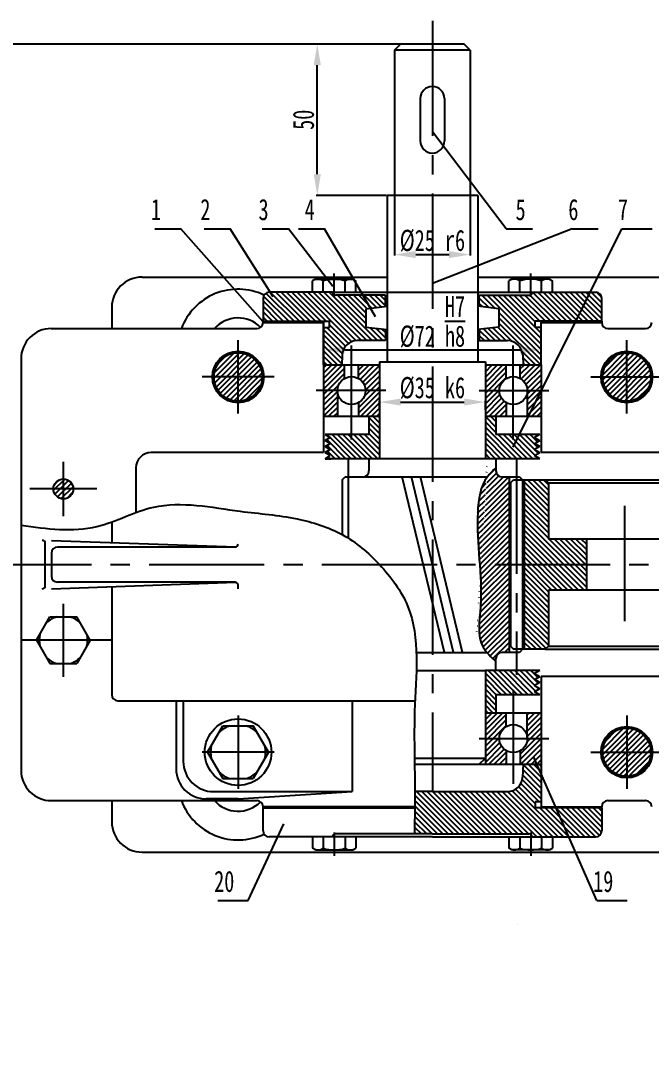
# Model space of a CAD drawing. Header units: millimetres. Extents: x -601 to 2123, y -864 to 718.
# Drawn here: x 137.6 to 241.9, y 86.8 to 257.6 of the extents above; entities that cross this region are included whole.
import ezdxf

# ---------------------------------------------------------------- set-up
doc = ezdxf.new("R2010")
doc.units = ezdxf.units.MM
doc.linetypes.add('CENTER2', pattern=[28.575000000000003, 19.05, -3.175, 3.175, -3.175])
for name, color, linetype in [('中心线', 10, 'CENTER2'), ('剖面层', 4, 'Continuous'), ('文字层', 7, 'Continuous'), ('标注层', 7, 'Continuous'), ('粗实线', 5, 'Continuous')]:
    doc.layers.add(name, color=color, linetype=linetype)
doc.styles.add('仿宋3.5', font='', dxfattribs={"width": 0.7, "height": 3.5})
doc.styles.get('仿宋3.5').set_extended_font_data('FangSong')
doc.dimstyles.new('Scale_1_1_φ$0', dxfattribs={"dimtxt": 3.5, "dimasz": 3.5, "dimexe": 0.18, "dimexo": 0.0625, "dimgap": 0.5, "dimtad": 1, "dimtoh": 1, "dimdec": 3, "dimdsep": 46, "dimtxsty": '仿宋3.5', "dimcen": 0.09, "dimadec": 0, "dimazin": 2, "dimtp": 0.08900000000000001, "dimtfac": 0.7, "dimtdec": 3, "dimtmove": 2, "dimatfit": 3, "dimfxl": 1, "dimarcsym": 0})
pattern_1 = [(135, (129.4366925328582, 1125.702376949086), (-0.4419417382415922, -0.4419417382415922), [])]
pattern_2 = [(45, (129.4366925328582, 1125.702376949086), (-0.4419417382415922, 0.4419417382415922), [])]

# ---------------------------------------------------------------- blocks, each defined once
blk = doc.blocks.new('*D16')
at = {"layer": 'Defpoints', "color": 0, "transparency": 16777216}
for p in [(114.6990543943252, 253.6904096301531), (200.4380624296392, 253.6904096301531), (130.2752382466425, 167.6904096301531)]:
    blk.add_point(p, dxfattribs=at)
at = {"layer": '标注层', "color": 0, "lineweight": -2, "transparency": 16777216}
for p, q in [((200.3755624296392, 253.6904096301531), (114.5190543943252, 253.6904096301531)), ((114.6990543943252, 171.1904096301531), (114.6990543943252, 250.1904096301531)), ((130.2127382466425, 167.6904096301531), (114.5190543943252, 167.6904096301531))]:
    blk.add_line(p, q, dxfattribs=at)
at = {"layer": '标注层', "color": 0, "transparency": 16777216}
for points in [[(114.1157210609919, 250.1904096301531), (115.2823877276586, 250.1904096301531), (114.6990543943252, 253.6904096301531)], [(114.1157210609919, 171.1904096301531), (115.2823877276586, 171.1904096301531), (114.6990543943252, 167.6904096301531)]]:
    blk.add_solid(points, dxfattribs=at)
at = {"layer": '标注层', "color": 0, "transparency": 16777216, "insert": (112.4290543943253, 210.690409630153), "char_height": 3.5, "attachment_point": 5, "rotation": 90, "style": '仿宋3.5'}
blk.add_mtext('172', dxfattribs=at)
blk = doc.blocks.new('*D17')
at = {"layer": 'Defpoints', "color": 0, "transparency": 16777216}
for p in [(114.6990543943257, 167.6904096301531), (130.2752382466425, 167.6904096301531), (265.4380624296392, 77.69040963015325)]:
    blk.add_point(p, dxfattribs=at)
at = {"layer": '标注层', "color": 0, "lineweight": -2, "transparency": 16777216}
for p, q in [((130.2127382466425, 167.6904096301531), (114.5190543943257, 167.6904096301531)), ((114.6990543943257, 81.19040963015324), (114.6990543943257, 164.1904096301531)), ((265.3755624296392, 77.69040963015325), (114.5190543943257, 77.69040963015324))]:
    blk.add_line(p, q, dxfattribs=at)
at = {"layer": '标注层', "color": 0, "transparency": 16777216}
for points in [[(114.1157210609923, 164.1904096301531), (115.282387727659, 164.1904096301531), (114.6990543943257, 167.6904096301531)], [(114.1157210609924, 81.19040963015324), (115.282387727659, 81.19040963015324), (114.6990543943257, 77.69040963015324)]]:
    blk.add_solid(points, dxfattribs=at)
at = {"layer": '标注层', "color": 0, "transparency": 16777216, "insert": (112.4290543943257, 122.6904096301531), "char_height": 3.5, "attachment_point": 5, "rotation": 90, "style": '仿宋3.5'}
blk.add_mtext('180', dxfattribs=at)
blk = doc.blocks.new('*D18')
at = {"layer": 'Defpoints', "color": 0, "transparency": 16777216}
for p in [(186.6567832511504, 253.6904096301531), (200.4380624296392, 253.6904096301531), (198.1880624296392, 228.6904096301533)]:
    blk.add_point(p, dxfattribs=at)
at = {"layer": '标注层', "color": 0, "lineweight": -2, "transparency": 16777216}
for p, q in [((200.3755624296392, 253.6904096301531), (186.4767832511504, 253.6904096301531)), ((186.6567832511504, 232.1904096301533), (186.6567832511504, 250.1904096301531)), ((198.1255624296392, 228.6904096301533), (186.4767832511504, 228.6904096301533))]:
    blk.add_line(p, q, dxfattribs=at)
at = {"layer": '标注层', "color": 0, "transparency": 16777216}
for points in [[(186.0734499178171, 250.1904096301531), (187.2401165844838, 250.1904096301531), (186.6567832511504, 253.6904096301531)], [(186.0734499178171, 232.1904096301533), (187.2401165844838, 232.1904096301533), (186.6567832511504, 228.6904096301533)]]:
    blk.add_solid(points, dxfattribs=at)
at = {"layer": '标注层', "color": 0, "transparency": 16777216, "insert": (184.3867832511505, 241.1904096301531), "char_height": 3.5, "attachment_point": 5, "rotation": 90, "style": '仿宋3.5'}
blk.add_mtext('50', dxfattribs=at)
blk = doc.blocks.new('*D21')
at = {"layer": 'Defpoints', "color": 0, "transparency": 16777216}
for p in [(199.4380624296391, 228.6904096301532), (211.9380624296391, 228.6904096301532), (211.9380624296391, 218.91383789666)]:
    blk.add_point(p, dxfattribs=at)
at = {"layer": '标注层', "color": 0, "lineweight": -2, "transparency": 16777216}
for p, q in [((199.4380624296391, 228.6279096301532), (199.4380624296391, 218.73383789666)), ((211.9380624296391, 228.6279096301532), (211.9380624296391, 218.73383789666)), ((202.9380624296391, 218.91383789666), (208.4380624296391, 218.91383789666))]:
    blk.add_line(p, q, dxfattribs=at)
at = {"layer": '标注层', "color": 0, "transparency": 16777216}
for points in [[(202.9380624296391, 219.4971712299933), (202.9380624296391, 218.3305045633266), (199.4380624296391, 218.91383789666)], [(208.4380624296391, 219.4971712299933), (208.4380624296391, 218.3305045633266), (211.9380624296391, 218.91383789666)]]:
    blk.add_solid(points, dxfattribs=at)
at = {"layer": '标注层', "color": 0, "transparency": 16777216, "insert": (205.6880624296391, 221.18383789666), "char_height": 3.5, "attachment_point": 5, "style": '仿宋3.5'}
blk.add_mtext('%%c25{}{\\C140; r6}', dxfattribs=at)
blk = doc.blocks.new('*D22')
at = {"layer": 'Defpoints', "color": 0, "transparency": 16777216}
for p in [(187.6880624296391, 202.6666914236557), (223.6880624296391, 203.1666914236557), (223.6880624296391, 202.6666914236557)]:
    blk.add_point(p, dxfattribs=at)
at = {"layer": '标注层', "color": 0, "lineweight": -2, "transparency": 16777216}
for p, q in [((187.6880624296391, 202.7291914236557), (187.6880624296391, 203.3466914236557)), ((223.6880624296391, 202.7291914236557), (223.6880624296391, 203.3466914236557)), ((191.1880624296391, 203.1666914236557), (220.1880624296391, 203.1666914236557))]:
    blk.add_line(p, q, dxfattribs=at)
at = {"layer": '标注层', "color": 0, "transparency": 16777216}
for points in [[(191.1880624296391, 203.7500247569891), (191.1880624296391, 202.5833580903224), (187.6880624296391, 203.1666914236557)], [(220.1880624296391, 203.7500247569891), (220.1880624296391, 202.5833580903224), (223.6880624296391, 203.1666914236557)]]:
    blk.add_solid(points, dxfattribs=at)
at = {"layer": '标注层', "color": 0, "transparency": 16777216, "insert": (205.6880624296391, 207.8100247569891), "char_height": 3.5, "attachment_point": 5, "style": '仿宋3.5'}
blk.add_mtext('%%c72{}{\\C140; \\SH7/h8;}', dxfattribs=at)
blk = doc.blocks.new('*D23')
at = {"layer": 'Defpoints', "color": 0, "transparency": 16777216}
for p in [(196.9380624296391, 193.1904096301532), (214.4380624296391, 194.5426662747733), (214.4380624296391, 193.1904096301532)]:
    blk.add_point(p, dxfattribs=at)
at = {"layer": '标注层', "color": 0, "lineweight": -2, "transparency": 16777216}
for p, q in [((196.9380624296391, 193.2529096301532), (196.9380624296391, 194.7226662747733)), ((214.4380624296391, 193.2529096301532), (214.4380624296391, 194.7226662747733)), ((200.4380624296391, 194.5426662747733), (210.9380624296391, 194.5426662747733))]:
    blk.add_line(p, q, dxfattribs=at)
at = {"layer": '标注层', "color": 0, "transparency": 16777216}
for points in [[(200.4380624296391, 195.1259996081066), (200.4380624296391, 193.95933294144), (196.9380624296391, 194.5426662747733)], [(210.9380624296391, 195.1259996081066), (210.9380624296391, 193.95933294144), (214.4380624296391, 194.5426662747733)]]:
    blk.add_solid(points, dxfattribs=at)
at = {"layer": '标注层', "color": 0, "transparency": 16777216, "insert": (205.6880624296391, 196.8526662747733), "char_height": 3.5, "attachment_point": 5, "style": '仿宋3.5'}
blk.add_mtext('%%c35{}{\\C140; k6}', dxfattribs=at)

msp = doc.modelspace()

# ---------------------------------------------------------------- hatches: boundary and pattern name
at = {"layer": '剖面层'}
h = msp.add_hatch(dxfattribs=at)
h.set_pattern_fill('ANSI31', color=256, scale=5, angle=90)
h.set_pattern_definition(pattern_1)
h.paths.add_polyline_path([(228.6880624296391, 212.6904096301532), (222.1880624296391, 212.6904096301532, -0.4142135623730951), (221.6880624296391, 212.1904096301532), (213.4380624296391, 212.1904096301532), (213.4380624296391, 210.3394594530876), (216.6880624296391, 209.9404096301532), (216.6880624296391, 206.9404096301532), (213.4380624296393, 206.5413598072189), (213.4380624296393, 204.6904096301532), (218.1099393810689, 204.6904096301532, -0.3996556435778324), (220.6068202283204, 202.3152536713749), (220.6880624296391, 200.6904096301532), (223.6880624296391, 200.6904096301532), (223.6880624296391, 206.8904096301533), (222.6880624296391, 206.8904096301533), (222.6880624296391, 207.8904096301533), (228.6880624296391, 207.8904096301533)])
h.paths.add_polyline_path([(233.6880624296391, 211.6904096301532, 0.4142135623730951), (232.6880624296391, 212.6904096301532), (228.6880624296391, 212.6904096301532), (228.6880624296391, 207.8904096301533), (230.9380624296391, 207.8904096301533), (233.6880624296391, 207.8904096301533)])
h.paths.add_polyline_path([(194.6880624296391, 209.9404096301532), (197.9380624296391, 210.3394594530876), (197.9380624296391, 212.1904096301532), (189.6880624296391, 212.1904096301532, -0.414213562373096), (189.1880624296391, 212.6904096301532), (182.6880624296391, 212.6904096301532), (182.6880624296391, 207.8904096301533), (188.6880624296391, 207.8904096301533), (188.6880624296391, 206.8904096301533), (187.6880624296391, 206.8904096301533), (187.6880624296391, 200.6904096301532), (190.6880624296391, 200.6904096301532), (190.7693046309578, 202.3152536713751, -0.3996556435778316), (193.2661854782093, 204.6904096301532), (197.9380624296389, 204.6904096301532), (197.9380624296389, 206.5413598072189), (194.6880624296391, 206.9404096301532)])
h.paths.add_polyline_path([(182.6880624296391, 212.6904096301532), (178.6880624296391, 212.6904096301532, 0.4142135623730951), (177.6880624296391, 211.6904096301532), (177.6880624296391, 207.8904096301533), (180.4380624296391, 207.8904096301533), (182.6880624296391, 207.8904096301533)])
h = msp.add_hatch(dxfattribs=at)
h.set_pattern_fill('ANSI31', color=256, scale=5)
h.set_pattern_definition([(45, (335.8024766518797, 1125.702376949086), (-0.4419417382415922, 0.4419417382415922), [])])
h.paths.add_polyline_path([(173.5630624296391, 202.690409630153, 0.4142135623730951), (169.5630624296391, 198.690409630153), (173.5630624296391, 198.690409630153)])
h.paths.add_polyline_path([(173.5630624296391, 202.690409630153), (173.5630624296391, 198.690409630153), (177.5630624296391, 198.690409630153, 0.4142135623730951)])
h.paths.add_polyline_path([(177.5630624296391, 198.690409630153), (173.5630624296391, 198.690409630153), (173.5630624296391, 194.690409630153, 0.4142135623730951)])
h.paths.add_polyline_path([(173.5630624296391, 198.690409630153), (169.5630624296391, 198.690409630153, 0.4142135623730951), (173.5630624296391, 194.690409630153)])
h.paths.add_polyline_path([(237.8130624296391, 202.6904096301532, 0.4142135623731117), (233.8130624296391, 198.690409630153), (237.8130624296391, 198.690409630153)])
h.paths.add_polyline_path([(237.8130624296391, 202.6904096301532), (237.8130624296391, 198.690409630153), (241.8130624296391, 198.690409630153, 0.4142135623731117)])
h.paths.add_polyline_path([(241.8130624296391, 198.690409630153), (237.8130624296391, 198.690409630153), (237.8130624296391, 194.6904096301532, 0.4142135623730784)])
h.paths.add_polyline_path([(237.8130624296391, 198.690409630153), (233.8130624296391, 198.690409630153, 0.4142135623730784), (237.8130624296391, 194.6904096301532)])
h.paths.add_polyline_path([(308.5630624296389, 202.6904096301532, 0.414213562373079), (304.5630624296391, 198.6904096301532), (308.563062429639, 198.6904096301535)])
h.paths.add_polyline_path([(308.5630624296389, 202.6904096301532), (308.563062429639, 198.6904096301532), (312.5630624296391, 198.6904096301535, 0.4142135623731026)])
h.paths.add_polyline_path([(312.5630624296391, 198.6904096301535), (308.563062429639, 198.6904096301532), (308.5630624296391, 194.6904096301532, 0.4142135623731054)])
h.paths.add_polyline_path([(308.563062429639, 198.6904096301535), (304.5630624296391, 198.6904096301532, 0.4142135623730929), (308.5630624296391, 194.6904096301532)])
h.paths.add_polyline_path([(308.5630624296393, 140.6904096301532, 0.4142135623730769), (304.5630624296391, 136.6904096301537), (308.5630624296393, 136.6904096301539)])
h.paths.add_polyline_path([(308.5630624296393, 140.6904096301532), (308.5630624296393, 136.6904096301539), (312.5630624296391, 136.6904096301539, 0.4142135623730377)])
h.paths.add_polyline_path([(312.5630624296391, 136.6904096301539), (308.5630624296393, 136.6904096301539), (308.5630624296393, 132.6904096301532, 0.4142135623731201)])
h.paths.add_polyline_path([(308.5630624296393, 136.6904096301539), (304.5630624296391, 136.6904096301537, 0.414213562373145), (308.5630624296393, 132.6904096301532)])
h.paths.add_polyline_path([(237.8130624296391, 140.6904096301532), (237.8130624296391, 136.6904096301535), (241.8130624296391, 136.6904096301535, 0.4142135623730784)])
h.paths.add_polyline_path([(237.8130624296391, 140.6904096301532, 0.4142135623730784), (233.8130624296391, 136.6904096301535), (237.8130624296391, 136.6904096301535)])
h.paths.add_polyline_path([(237.8130624296391, 136.6904096301535), (233.8130624296391, 136.6904096301535, 0.4142135623731117), (237.8130624296391, 132.6904096301532)])
h.paths.add_polyline_path([(241.8130624296391, 136.6904096301535), (237.8130624296391, 136.6904096301535), (237.8130624296391, 132.6904096301532, 0.4142135623731117)])
h = msp.add_hatch(dxfattribs=at)
h.set_pattern_fill('ANSI31', color=256, scale=5)
h.set_pattern_definition(pattern_2)
h.paths.add_polyline_path([(196.9380624296391, 200.6904096301532), (193.4774653399265, 200.6904096301532), (193.4774653399265, 198.4383641122461, -0.2668573830482483), (194.6255624296391, 196.4404096301532), (196.9380624296391, 196.4404096301532)])
h.paths.add_polyline_path([(196.9380624296391, 196.4404096301532), (194.6255624296391, 196.4404096301532, -0.2668573830482483), (193.4774653399265, 194.4424551480604), (193.4774653399265, 192.1904096301532), (196.9380624296391, 192.1904096301532)])
h.paths.add_polyline_path([(190.0005624296391, 196.4404096301532), (187.6880624296391, 196.4404096301532), (187.6880624296391, 192.1904096301532), (190.0005624296391, 192.1904096301532)])
h.paths.add_polyline_path([(191.1568124296391, 198.4430933764047), (191.1568124296391, 200.6904096301532), (187.6880624296391, 200.6904096301532), (187.6880624296391, 196.4404096301532), (190.0005624296391, 196.4404096301532, -0.2679491924311208)])
h.paths.add_polyline_path([(217.8986595193517, 200.6904096301532), (214.4380624296391, 200.6904096301532), (214.4380624296391, 196.4404096301532), (216.7505624296391, 196.4404096301532, -0.2668573830482483), (217.8986595193517, 198.4383641122461)])
h.paths.add_polyline_path([(223.6880624296391, 200.6904096301532), (220.2193124296391, 200.6904096301532), (220.2193124296391, 198.4430933764047, -0.2679491924311208), (221.3755624296391, 196.4404096301532), (223.6880624296391, 196.4404096301532)])
h.paths.add_polyline_path([(223.6880624296391, 196.4404096301532), (221.3755624296391, 196.4404096301532), (221.3755624296391, 192.1904096301532), (223.6880624296391, 192.1904096301532)])
h.paths.add_polyline_path([(217.8986595193517, 194.4424551480604, -0.2668573830482464), (216.7505624296391, 196.4404096301532), (214.4380624296391, 196.4404096301532), (214.4380624296391, 192.1904096301532), (217.8986595193517, 192.1904096301532)])
h = msp.add_hatch(dxfattribs=at)
h.set_pattern_fill('ANSI31', color=256, scale=5, angle=90)
h.set_pattern_definition(pattern_1)
h.paths.add_polyline_path([(223.4380624296391, 186.1904096301532), (222.5720370258543, 186.6904096301528), (223.4380624296386, 187.1904096301532), (222.5720370258543, 187.6904096301537), (223.4380624296391, 188.1904096301532), (222.5720370258546, 188.6904096301532), (223.4380624296391, 189.1904096301532), (216.1880624296391, 189.1904096301532), (216.1880624296391, 192.1904096301532), (214.4380624296391, 192.1904096301532), (214.4380624296391, 185.1904096301532), (223.4380624296391, 185.1904096301532), (222.5720370258546, 185.6904096301532)])
h.paths.add_polyline_path([(196.9380624296391, 192.1904096301532), (195.1880624296391, 192.1904096301532), (195.1880624296391, 189.1904096301532), (187.9380624296391, 189.1904096301532), (188.8040878334236, 188.6904096301532), (187.9380624296391, 188.1904096301532), (188.8040878334239, 187.6904096301537), (187.9380624296396, 187.1904096301532), (188.8040878334239, 186.6904096301528), (187.9380624296391, 186.1904096301532), (188.8040878334236, 185.6904096301532), (187.9380624296391, 185.1904096301532), (196.9380624296391, 185.1904096301532)])
h = msp.add_hatch(dxfattribs=at)
h.set_pattern_fill('ANSI31', color=256, scale=5)
h.set_pattern_definition(pattern_2)
edge = h.paths.add_edge_path()
edge.add_line((218.3498124296391, 182.1904096301532), (217.1880624296392, 182.1904096301532))
edge.add_arc((217.1880624296391, 183.1904096301532), 1, 180, 270, ccw=False)
edge.add_line((216.1880624296391, 183.1904096301532), (216.1880624296391, 183.6904096301532))
edge.add_spline(control_points=[(216.1880624296391, 183.6904096301532), (215.6836581614607, 183.2122308667051), (215.1792538932823, 182.734052103257), (214.7757753853298, 182.1904096301532)], knot_values=[0, 0, 0, 0, 4.120463418366456, 4.120463418366456, 4.120463418366456, 4.120463418366456], degree=3, periodic=0)
edge.add_spline(control_points=[(214.7757753853296, 182.190409630153), (213.588752378123, 180.5910279764842), (212.4677458434553, 172.8456949728984), (214.4650898147345, 164.1611214240788), (212.9752328037002, 155.5060887086113), (214.4479383591895, 153.4624012158299), (214.6763436412878, 153.1904096301535)], knot_values=[4.120463418366437, 4.120463418367109, 4.120463418367109, 4.120463418367109, 16.24275687775018, 47.46852893032376, 60.8919792739131, 63.04547159645701, 63.04547159645701, 63.04547159645701, 63.04547159645701], degree=3, periodic=0)
edge.add_spline(control_points=[(214.6763436412878, 153.1904096301535), (215.118326194025, 152.6640840817422), (215.6531943118321, 152.1772468559477), (216.1880624296391, 151.6904096301532)], knot_values=[63.04547159645701, 63.04547159645701, 63.04547159645701, 63.04547159645701, 67.21265208052579, 67.21265208052579, 67.21265208052579, 67.21265208052579], degree=3, periodic=0)
edge.add_line((216.1880624296391, 151.6904096301532), (216.1880624296391, 152.1904096301532))
edge.add_arc((217.1880624296391, 152.1904096301532), 1, 90, 180, ccw=False)
edge.add_line((217.1880624296391, 153.1904096301532), (218.3498124296391, 153.1904096301532))
edge.add_line((218.3498124296391, 153.1904096301532), (218.3498124296391, 182.1904096301532))
h = msp.add_hatch(dxfattribs=at)
h.set_pattern_fill('ANSI31', color=256, scale=5)
h.set_pattern_definition([(45, (153.2164766518799, 1167.702369582523), (-0.4419417382415922, 0.4419417382415922), [])])
h.paths.add_polyline_path([(146.3300624296176, 180.1904022635897), (144.6880624296393, 180.1904022635897), (144.6880624296393, 178.5484022636113, 0.4142135623730951)])
h.paths.add_polyline_path([(144.6880624296393, 181.8324022635682), (144.6880624296393, 180.1904022635897), (146.3300624296176, 180.1904022635897, 0.4142135623730951)])
h.paths.add_polyline_path([(144.6880624296393, 181.8324022635682, 0.4142135623730951), (143.046062429661, 180.1904022635897), (144.6880624296393, 180.1904022635897)])
h.paths.add_polyline_path([(144.6880624296393, 180.1904022635897), (143.046062429661, 180.1904022635897, 0.4142135623730951), (144.6880624296393, 178.5484022636113)])
h = msp.add_hatch(dxfattribs=at)
h.set_pattern_fill('ANSI31', color=256, scale=5, angle=90)
h.set_pattern_definition(pattern_1)
h.paths.add_polyline_path([(258.6880624296391, 181.190409630153), (258.1880624296391, 181.690409630153), (257.4380624296391, 181.690409630153), (250.4880624296391, 181.6904096301532), (249.9880624296391, 181.1904096301532), (249.9880624296391, 171.8904096301533), (243.7034999296391, 171.8904096301533), (243.7034999296391, 163.4904096301536), (249.9880624296391, 163.4904096301532), (249.9880624296391, 154.190409630153), (250.4880624296391, 153.690409630153), (258.1880624296391, 153.690409630153), (258.6880624296391, 154.190409630153)])
h.paths.add_polyline_path([(224.8498124296395, 171.8904096301535), (224.84981242964, 181.1904096301528), (224.34981242964, 181.6904096301528), (220.8498124296391, 181.690409630153), (220.8498124296391, 153.690409630153), (224.3498124296389, 153.6904096301532), (224.8498124296389, 154.1904096301532), (224.8498124296393, 163.4904096301541), (231.1343749296391, 163.4904096301539), (231.1343749296391, 171.8904096301535)])
h.paths.add_polyline_path([(287.6880624296391, 154.190409630153), (288.1880624296396, 153.6904096301528), (288.6880624296391, 153.6904096301528), (295.8880624296391, 153.690409630153), (296.3880624296391, 154.190409630153), (296.3880624296391, 163.4904096301532), (302.6726249296391, 163.4904096301536), (302.6726249296391, 171.8904096301533), (296.3880624296391, 171.8904096301533), (296.3880624296391, 181.190409630153), (295.8880624296391, 181.690409630153), (288.1880624296391, 181.690409630153), (287.6880624296391, 181.190409630153)])
h.paths.add_polyline_path([(321.5263124296389, 163.4904096301541), (321.5263124296393, 154.190409630153), (322.0263124296393, 153.690409630153), (325.5263124296393, 153.690409630153), (325.5263124296382, 181.690409630153), (322.0263124296382, 181.690409630153), (321.5263124296382, 181.190409630153), (321.5263124296387, 171.8904096301535), (315.2417499296391, 171.8904096301533), (315.2417499296391, 163.4904096301539)])
h = msp.add_hatch(dxfattribs=at)
h.set_pattern_fill('ANSI31', color=256, scale=5, angle=90)
h.set_pattern_definition(pattern_1)
h.paths.add_polyline_path([(222.5720370258546, 148.6904096301532), (223.4380624296391, 149.1904096301532), (222.5720370258548, 149.6904096301532), (223.4380624296391, 150.1904096301532), (214.4380624296391, 150.1904096301532), (214.4380624296391, 143.1904096301532), (216.1880624296391, 143.1904096301532), (216.1880624296391, 146.1904096301532), (223.4380624296391, 146.1904096301532), (222.5720370258546, 146.6904096301532), (223.4380624296391, 147.1904096301532), (222.5720370258546, 147.6904096301532), (223.4380624296391, 148.1904096301532)])
h.paths.add_polyline_path([(233.6880624296391, 127.4904096301532), (230.9380624296391, 127.4904096301532), (222.6880624296391, 127.4904096301532), (222.6880624296391, 128.4904096301532), (223.6880624296391, 128.4904096301532), (223.6880624296391, 134.6904096301535), (220.6880624296391, 134.6904096301535), (220.5818202364203, 132.5655655976473, -0.3996556445898844), (218.0849393887329, 130.1904096301532), (205.6880624296391, 130.1904096301532), (205.6880624296391, 123.1904096301532), (221.6880624296391, 123.1904096301532, -0.4142135623730951), (222.1880624296391, 122.6904096301532), (232.6880624296391, 122.6904096301532, 0.4142135623730951), (233.6880624296391, 123.6904096301532)])
edge = h.paths.add_edge_path()
edge.add_line((205.6880624296391, 130.1904096301532), (202.7659435819122, 130.1904096301532))
edge.add_spline(control_points=[(202.7659435819123, 130.1904096301523), (202.7664074404477, 129.3578108254044), (202.7651699748051, 128.5243781204906), (202.7628393990603, 127.6904096301532)], knot_values=[202.0884473698651, 202.0884473698651, 202.0884473698651, 202.0884473698651, 207.0854043535734, 207.0854043535734, 207.0854043535734, 207.0854043535734], degree=3, periodic=0)
edge.add_spline(control_points=[(202.7628393990603, 127.6904096301532), (202.7626531044248, 127.6237463361911), (202.7624598252435, 127.5570796187701), (202.7622598721641, 127.490409630153)], knot_values=[207.0854043535734, 207.0854043535734, 207.0854043535734, 207.0854043535734, 207.4848362460006, 207.4848362460006, 207.4848362460006, 207.4848362460006], degree=3, periodic=0)
edge.add_spline(control_points=[(202.7622598721641, 127.490409630153), (202.7579641139757, 126.0580828547243), (202.7505879847131, 124.6242462424386), (202.7432118554502, 123.1904096301532)], knot_values=[207.4848362460006, 207.4848362460006, 207.4848362460006, 207.4848362460006, 216.0661635620985, 216.0661635620985, 216.0661635620985, 216.0661635620985], degree=3, periodic=0)
edge.add_line((202.7432118554502, 123.1904096301532), (205.6880624296391, 123.1904096301532))
edge.add_line((205.6880624296391, 123.1904096301532), (205.6880624296391, 130.1904096301532))
h = msp.add_hatch(dxfattribs=at)
h.set_pattern_fill('ANSI31', color=256, scale=5)
h.set_pattern_definition(pattern_2)
h.paths.add_polyline_path([(223.6880624296391, 138.9404096301532), (221.3755624296391, 138.9404096301532, -0.2679491924311209), (220.2193124296391, 136.9377258839017), (220.2193124296391, 134.6904096301535), (223.6880624296391, 134.6904096301535)])
h.paths.add_polyline_path([(223.6880624296391, 143.1904096301532), (221.3755624296391, 143.1904096301532), (221.3755624296391, 138.9404096301532), (223.6880624296391, 138.9404096301532)])
h.paths.add_polyline_path([(217.8986595193517, 143.1904096301532), (214.4380624296391, 143.1904096301532), (214.4380624296391, 138.9404096301532), (216.7505624296391, 138.9404096301532, -0.2668573830482464), (217.8986595193517, 140.9383641122461)])
h.paths.add_polyline_path([(217.8986595193517, 136.9424551480604, -0.2668573830482483), (216.7505624296391, 138.9404096301532), (214.4380624296391, 138.9404096301532), (214.4380624296391, 134.6904096301532), (217.8986595193517, 134.6904096301535)])

# ---------------------------------------------------------------- linework, layer by layer
at = {"layer": '中心线'}
for p, q in [((205.6880624296391, 257.5608211240997), (205.6880624296391, 130.1904096301532)), ((189.4450850758999, 211.9519892535318), (189.4450850758999, 215.8021762575518)), ((221.9310397833783, 211.9519892535318), (221.9310397833783, 215.8021762575518)), ((173.5630624296391, 192.6305795465294), (173.5630624296391, 204.7502397137766)), ((192.3130624296391, 188.3597271836436), (192.3130624296391, 203.8954995692568)), ((219.0630624296391, 188.3597271836436), (219.0630624296391, 203.8954995692568)), ((237.8130624296391, 192.6305795465294), (237.8130624296391, 204.7502397137766)), ((179.5027969307994, 198.690409630153), (167.6233279284788, 198.690409630153)), ((231.8733279284788, 198.690409630153), (243.7527969307994, 198.690409630153)), ((197.9813407391571, 196.4404096301532), (186.4554855520405, 196.4404096301532)), ((213.3947841201211, 196.4404096301532), (224.9206393072377, 196.4404096301532)), ((144.6880624296393, 175.7064096301531), (144.6880624296393, 184.6743948970261)), ((191.7763124296391, 185.1906418725073), (191.7763124296391, 172.052967981625)), ((219.5998124296391, 185.1906418725073), (219.5998124296391, 149.4756773028041)), ((150.2295418516026, 180.1904022635897), (139.1465830076761, 180.1904022635897)), ((237.4189374296391, 177.3871118958723), (237.4189374296391, 156.3524565241551)), ((130.2752382466424, 167.690409630153), (354.7361804646353, 167.690409630153)), ((144.6880624296393, 149.1660202598703), (144.6880624296393, 161.2147990004357)), ((152.6880624296391, 155.190409630153), (137.6880624296393, 155.190409630153)), ((219.0630624296391, 147.0210920766629), (219.0630624296391, 131.4853196910497)), ((173.5630624296391, 142.7502397137771), (173.5630624296391, 130.6305795465298)), ((237.8130624296391, 142.7502397137771), (237.8130624296391, 130.6305795465298)), ((213.3947841201211, 138.9404096301532), (224.9206393072377, 138.9404096301532)), ((179.5027969307994, 136.6904096301535), (167.6233279284788, 136.6904096301535)), ((231.8733279284788, 136.6904096301535), (243.7527969307994, 136.6904096301535)), ((189.4450850758999, 123.4288300067742), (189.4450850758999, 119.5786430027542)), ((221.9310397833783, 123.4288300067742), (221.9310397833783, 119.5786430027542))]:
    msp.add_line(p, q, dxfattribs=at)
at = {"layer": '标注层'}
for p, q in [((217.8845490215608, 223.1904096301532), (205.6880624296391, 239.1744566869456)), ((177.6880624296391, 207.7904096301532), (164.1104490181774, 223.1904096301532)), ((179.3656822377525, 211.9450824642554), (172.2695596619014, 223.1904096301532)), ((189.2512931254314, 213.6361750164651), (181.8918175922008, 223.1904096301532)), ((196.2846840303246, 208.6225152657062), (187.8456743602578, 223.1904096301532)), ((228.7819707359595, 223.1904096301532), (205.6880624296391, 214.1246831198805)), ((219.0630624296391, 187.1174148695518), (236.9881581188165, 223.1904096301532)), ((232.8856895101444, 112.1904096301528), (222.3727029874171, 135.9915770917951)), ((175.236431780585, 112.1904096301528), (181.1420492415718, 124.83757162245))]:
    msp.add_line(p, q, dxfattribs=at)
at = {"layer": '粗实线'}
for p, q in [((199.4380624296391, 252.6904096301532), (200.4380624296391, 253.690409630153)), ((210.9380624296391, 253.6904096301535), (200.4380624296391, 253.690409630153)), ((211.9380624296391, 252.6904096301535), (210.9380624296391, 253.6904096301532)), ((199.4380624296391, 252.690409630153), (199.4380624296391, 228.6904096301532)), ((211.9380624296391, 252.6904096301532), (199.4380624296391, 252.6904096301532)), ((211.9380624296391, 252.6904096301535), (211.9380624296391, 228.6904096301532)), ((203.6880624296391, 244.6904096301532), (203.6880624296391, 237.6904096301532)), ((207.6880624296391, 244.6904096301532), (207.6880624296391, 237.6904096301532)), ((213.1880624296391, 228.6904096301532), (198.1880624296391, 228.6904096301532)), ((198.1880624296391, 228.6904096301532), (198.1880624296391, 201.1904096301532)), ((213.1880624296391, 228.6904096301532), (213.1880624296391, 201.1904096301532)), ((159.7892456368604, 223.1904096301532), (164.1104490181774, 223.1904096301532)), ((167.9483562805844, 223.1904096301532), (172.2695596619014, 223.1904096301532)), ((177.5706142108838, 223.1904096301532), (181.8918175922008, 223.1904096301532)), ((183.5244709789408, 223.1904096301532), (187.8456743602578, 223.1904096301532)), ((217.8845490215608, 223.1904096301532), (222.2057524028778, 223.1904096301532)), ((228.7819707359595, 223.1904096301532), (233.1031741172765, 223.1904096301532)), ((236.9881581188165, 223.1904096301532), (241.9881581188165, 223.1904096301532)), ((157.6880624296391, 215.1904096301532), (198.1880624296391, 215.1904096301532)), ((186.3529489727887, 214.8404096301533), (185.8500850759251, 214.5500810239334)), ((185.8500850759253, 212.690409630153), (185.8500850759251, 214.5500810239334)), ((186.3529489727882, 214.8404096301531), (192.5372211790107, 214.8404096301531)), ((187.6475850758998, 212.690409630153), (187.6475850758998, 214.564830452385)), ((191.2425850758996, 212.6904096301532), (191.2425850758996, 214.564830452385)), ((192.5372211790107, 214.8404096301533), (193.0400850758742, 214.5500810239334)), ((193.040085075874, 212.6904096301535), (193.0400850758742, 214.5500810239334)), ((213.1880624296391, 215.1904096301532), (330.7740624296391, 215.190409630153)), ((218.8389036802675, 214.8404096301533), (218.336039783404, 214.5500810239334)), ((218.3360397834042, 212.6904096301535), (218.336039783404, 214.5500810239334)), ((225.02317588649, 214.8404096301531), (218.8389036802675, 214.8404096301531)), ((220.1335397833786, 212.6904096301532), (220.1335397833786, 214.564830452385)), ((223.7285397833784, 212.690409630153), (223.7285397833784, 214.564830452385)), ((225.0231758864895, 214.8404096301533), (225.5260397833531, 214.5500810239334)), ((225.5260397833529, 212.690409630153), (225.5260397833531, 214.5500810239334)), ((189.1880624296391, 212.6904096301532), (178.6880624296391, 212.6904096301532)), ((189.1880624296391, 212.6904096301532), (189.1880624296391, 212.6904096301532)), ((189.1880624296391, 212.6904096301532), (222.1880624296391, 212.6904096301532)), ((197.9380624296391, 212.1904096301532), (189.6880624296391, 212.1904096301532)), ((197.9380624296391, 210.3394594530876), (197.9380624296391, 212.1904096301532)), ((213.4380624296391, 210.3394594530876), (213.4380624296391, 212.1904096301532)), ((213.4380624296391, 212.1904096301532), (221.6880624296391, 212.1904096301532)), ((222.1880624296391, 212.6904096301532), (232.6880624296391, 212.6904096301532)), ((222.1880624296391, 212.6904096301532), (222.1880624296391, 212.6904096301532)), ((152.6880624296391, 210.1904096301532), (152.6880624296391, 206.690409630153)), ((177.6880624296391, 211.6904096301532), (177.6880624296391, 207.8904096301533)), ((194.6880624296391, 209.9404096301532), (198.1880624296391, 210.3701555933133)), ((216.6880624296391, 209.9404096301532), (213.1880624296391, 210.3701555933133)), ((233.6880624296391, 207.8904096301533), (233.6880624296391, 211.6904096301532)), ((194.6880624296391, 209.9404096301532), (194.6880624296391, 206.9404096301532)), ((216.6880624296391, 209.9404096301532), (216.6880624296391, 206.9404096301532)), ((142.6880624296391, 206.690409630153), (176.6880624296391, 206.6904096301532)), ((177.6880624296391, 207.8904096301533), (180.4380624296391, 207.8904096301533)), ((177.6880624296391, 207.8904096301533), (177.6880624296391, 207.6904096301532)), ((177.6880624296391, 207.6904096301535), (187.6880624296391, 207.6904096301532)), ((180.4380624296391, 207.8904096301533), (188.6880624296391, 207.8904096301533)), ((187.6880624296391, 207.6904096301532), (187.6880624296391, 207.8904096301533)), ((187.6880624296391, 207.6904096301532), (187.6880624296391, 186.1904096301532)), ((187.6880624296391, 200.6904096301532), (187.6880624296391, 207.6904096301532)), ((187.6880624296391, 206.8904096301533), (188.6880624296391, 206.8904096301533)), ((188.6880624296391, 206.8904096301533), (188.6880624296391, 207.8904096301533)), ((194.6880624296391, 206.9404096301532), (198.1880624296391, 206.5106636669932)), ((216.6880624296391, 206.9404096301532), (213.1880624296391, 206.5106636669932)), ((230.9380624296391, 207.8904096301533), (222.6880624296391, 207.8904096301533)), ((222.6880624296391, 206.8904096301533), (222.6880624296391, 207.8904096301533)), ((223.6880624296391, 206.8904096301533), (222.6880624296391, 206.8904096301533)), ((223.6880624296391, 207.6904096301532), (223.6880624296391, 207.8904096301533)), ((223.6880624296391, 207.6904096301532), (233.6880624296391, 207.6904096301532)), ((223.6880624296391, 200.6904096301532), (223.6880624296391, 207.6904096301532)), ((233.6880624296391, 207.8904096301533), (230.9380624296391, 207.8904096301533)), ((233.6880624296391, 207.8904096301533), (233.6880624296391, 207.6904096301532)), ((234.6880624296391, 206.6904096301532), (240.9380624296391, 206.6904096301532)), ((197.9380624296389, 206.5413598072189), (197.9380624296389, 204.6904096301532)), ((213.4380624296393, 206.5413598072189), (213.4380624296393, 204.6904096301532)), ((197.9380624296389, 204.6904096301532), (193.2661854782093, 204.6904096301532)), ((213.4380624296393, 204.6904096301532), (218.1099393810689, 204.6904096301532)), ((137.6880624296391, 201.690409630153), (137.6880624296396, 133.690409630153)), ((190.7693046309578, 202.3152536713751), (190.6880624296391, 200.6904096301532)), ((220.6068202283204, 202.3152536713751), (220.6880624296391, 200.6904096301532)), ((187.6880624296391, 200.6904096301532), (196.9380624296391, 200.6904096301532)), ((191.1568124296391, 198.4430933764047), (191.1568124296391, 200.6904096301532)), ((193.4774653399265, 198.4383641122461), (193.4774653399265, 200.6904096301532)), ((196.9380624296391, 201.1904096301532), (196.9380624296391, 185.1904096301532)), ((196.9380624296391, 201.1904096301532), (214.4380624296391, 201.1904096301532)), ((214.4380624296391, 201.1904096301532), (214.4380624296391, 192.1904096301532)), ((214.4380624296391, 200.6904096301532), (223.6880624296391, 200.6904096301532)), ((217.8986595193517, 198.4383641122461), (217.8986595193517, 200.6904096301532)), ((220.2193124296391, 198.4430933764047), (220.2193124296391, 200.6904096301532)), ((223.6880624296391, 200.6904096301532), (223.6880624296391, 192.1904096301532)), ((190.0005624296391, 196.4404096301532), (190.0005624296391, 192.1904096301532)), ((221.3755624296391, 196.4404096301532), (221.3755624296391, 192.1904096301532)), ((193.4774653399265, 194.4424551480606), (193.4774653399265, 192.1904096301532)), ((217.8986595193517, 194.4424551480604), (217.8986595193517, 192.1904096301532)), ((187.6880624296391, 192.1904096301532), (196.9380624296391, 192.1904096301532)), ((195.1880624296391, 192.1904096301532), (195.1880624296391, 189.1904096301532)), ((214.4380624296391, 192.1904096301532), (223.6880624296391, 192.1904096301532)), ((214.4380624296391, 192.1904096301532), (214.4380624296391, 185.1904096301532)), ((216.1880624296391, 192.1904096301532), (216.1880624296391, 189.1904096301532)), ((223.6880624296391, 192.1904096301532), (223.6880624296391, 186.1904096301532)), ((195.1880624296391, 189.1904096301532), (187.9380624296391, 189.1904096301532)), ((187.9380624296391, 189.1904096301532), (188.8040878334236, 188.6904096301532)), ((188.8040878334236, 188.6904096301532), (187.9380624296391, 188.1904096301532)), ((188.8040878334239, 187.6904096301537), (187.9380624296391, 188.1904096301532)), ((223.4380624296391, 189.1904096301532), (216.1880624296391, 189.1904096301532)), ((223.4380624296391, 189.1904096301532), (222.5720370258546, 188.6904096301532)), ((222.5720370258546, 188.6904096301532), (223.4380624296391, 188.1904096301532)), ((222.5720370258543, 187.6904096301537), (223.4380624296391, 188.1904096301532)), ((187.6880624296391, 186.1904096301532), (159.1880624296391, 186.190409630153)), ((187.9380624296396, 187.1904096301532), (188.8040878334239, 187.6904096301537)), ((187.9380624296396, 187.1904096301532), (188.8040878334239, 186.6904096301528)), ((188.8040878334239, 186.6904096301528), (187.9380624296391, 186.1904096301532)), ((188.8040878334236, 185.6904096301532), (187.9380624296391, 186.1904096301532)), ((223.4380624296386, 187.1904096301532), (222.5720370258543, 187.6904096301537)), ((223.4380624296386, 187.1904096301532), (222.5720370258543, 186.6904096301528)), ((222.5720370258543, 186.6904096301528), (223.4380624296391, 186.1904096301532)), ((222.5720370258546, 185.6904096301532), (223.4380624296391, 186.1904096301532)), ((251.9380624296391, 186.1904096301532), (223.6880624296391, 186.1904096301532)), ((187.9380624296391, 185.1904096301532), (188.8040878334236, 185.6904096301532)), ((223.4380624296391, 185.1904096301532), (187.9380624296391, 185.1904096301532)), ((187.9380624296391, 185.1904096301532), (188.9380624296391, 185.1904096301532)), ((195.1894543113954, 185.1874049106434), (195.1900257350696, 183.1906958128784)), ((216.1880624296391, 185.1904096301532), (216.1880624296391, 183.1904096301532)), ((223.4380624296391, 185.1904096301532), (222.4380624296391, 185.1904096301532)), ((223.4380624296391, 185.1904096301532), (222.5720370258546, 185.6904096301532)), ((156.6880624296391, 183.690409630153), (156.6880624296391, 176.2894864268512)), ((190.7763124296391, 181.6904096301532), (191.2763124296391, 182.1904096301532)), ((190.7763124296391, 181.6904096301532), (190.7763124296391, 172.6433084942853)), ((191.2763124296391, 182.1904096301532), (194.1900257760201, 182.1904096301532)), ((194.1900257760201, 182.1904096301532), (214.7757753853293, 182.190409630153)), ((207.6692044363007, 153.1904096301531), (200.7069204229774, 182.1904096301529)), ((209.1692044363007, 153.1904096301534), (202.2069204229774, 182.1904096301531)), ((210.6692044363007, 153.1904096301531), (203.7069204229774, 182.1904096301529)), ((217.1880624296391, 182.1904096301532), (220.0998124296391, 182.1904096301532)), ((218.3498124296391, 182.1904096301532), (218.3498124296391, 153.1904096301532)), ((218.5998124296391, 181.190409630153), (219.0998124296391, 181.690409630153)), ((218.5998124296391, 181.190409630153), (218.5998124296391, 154.190409630153)), ((219.0998124296391, 181.690409630153), (224.34981242964, 181.6904096301528)), ((220.0998124296391, 182.1904096301532), (220.5998124296391, 181.6904096301532)), ((220.5998124296391, 181.6904096301532), (220.5998124296391, 153.6904096301532)), ((220.8498124296391, 181.6904096301532), (220.8498124296391, 153.6904096301532)), ((224.84981242964, 181.1904096301528), (224.34981242964, 181.6904096301528)), ((224.3498124296389, 181.6904096301535), (250.4880624296391, 181.6904096301535)), ((224.84981242964, 181.1904096301528), (224.8498124296395, 171.8904096301535)), ((224.8498124296389, 181.1904096301535), (249.9880624296391, 181.1904096301535)), ((152.6880624296391, 174.7480184452372), (152.6880624296391, 171.3332866450082)), ((141.7019342229557, 164.1904096301528), (141.7019342229557, 171.1904096301537)), ((142.6978822746553, 171.6904096301539), (173.1793715996043, 170.6007755804635)), ((249.9880624296391, 171.8904096301533), (224.8498124296395, 171.8904096301535)), ((231.1343749296391, 171.8904096301533), (231.1343749296391, 163.4904096301532)), ((142.6978822746553, 169.5870596301531), (142.6978822746553, 165.7937596301533)), ((173.0630624296418, 170.5870596301531), (143.6978822746553, 170.5870596301531)), ((142.6978822746553, 163.6904096301525), (173.1793715996043, 164.7800436798429)), ((173.0630624296418, 164.7937596301533), (143.6978822746553, 164.7937596301533)), ((152.6880624296391, 164.0475326152985), (152.6880624296391, 146.190409630153)), ((173.5630624296418, 163.6904096301532), (173.5630624296418, 164.2937596301533)), ((224.8498124296393, 163.4904096301541), (224.8498124296389, 154.1904096301532)), ((249.9880624296391, 163.4904096301532), (224.8498124296393, 163.4904096301541)), ((140.2455624296392, 155.1904096301532), (142.4668124296393, 159.0377274864657)), ((142.4668124296393, 159.0377274864657), (146.9093124296392, 159.0377274864657)), ((149.1305624296392, 155.1904096301532), (146.9093124296392, 159.0377274864657)), ((140.2455624296392, 155.1904096301532), (142.4668124296393, 151.3430917738408)), ((149.1305624296392, 155.1904096301532), (146.9093124296392, 151.3430917738408)), ((218.5998124296391, 154.190409630153), (219.0998124296391, 153.690409630153)), ((224.8498124296389, 154.1904096301532), (224.3498124296389, 153.6904096301532)), ((224.8498124296389, 154.1904096301532), (249.9880624296391, 154.190409630153)), ((203.0273120625768, 153.1904096301532), (214.6763436412878, 153.1904096301535)), ((216.1880624296391, 150.1904096301532), (216.1880624296391, 152.1904096301532)), ((220.0998124296391, 153.1904096301532), (217.1880624296391, 153.1904096301532)), ((224.3498124296389, 153.6904096301532), (219.0998124296391, 153.690409630153)), ((220.5998124296391, 153.6904096301532), (220.0998124296391, 153.1904096301532)), ((224.3498124296389, 153.6904096301532), (250.4880624296391, 153.690409630153)), ((142.4668124296393, 151.3430917738408), (146.9093124296392, 151.3430917738408)), ((203.0312644485798, 150.1920418444527), (214.4380624296391, 150.1904096301532)), ((214.4380624296391, 150.1904096301532), (214.4380624296391, 134.6904096301532)), ((223.4380624296391, 150.1904096301532), (214.4380624296391, 150.1904096301532)), ((223.4380624296391, 150.1904096301532), (222.5720370258548, 149.6904096301532)), ((222.5720370258546, 149.6904096301532), (223.4380624296391, 149.1904096301532)), ((222.5720370258546, 148.6904096301532), (223.4380624296391, 149.1904096301532)), ((223.4380624296391, 148.1904096301532), (222.5720370258548, 148.6904096301532)), ((223.6880624296391, 149.1904096301532), (223.6880624296391, 127.6904096301532)), ((251.9380624296391, 149.1904096301532), (223.6880624296391, 149.1904096301532)), ((223.4380624296391, 148.1904096301532), (222.5720370258548, 147.6904096301532)), ((222.5720370258546, 147.6904096301532), (223.4380624296391, 147.1904096301532)), ((222.5720370258546, 146.6904096301532), (223.4380624296391, 147.1904096301532)), ((153.6880624296391, 145.190409630153), (202.8130811448762, 145.1904096301532)), ((163.3120547125234, 145.1904096301535), (163.3120547125234, 133.9686596301533)), ((164.5143047125232, 145.1904096301535), (164.5143047125232, 135.1709096301531)), ((192.442123475606, 145.1904096301535), (192.442123475606, 130.1709096301531)), ((216.1880624296391, 146.1904096301532), (216.1880624296391, 143.1904096301532)), ((223.4380624296391, 146.1904096301532), (216.1880624296391, 146.1904096301532)), ((223.4380624296391, 146.1904096301532), (222.5720370258548, 146.6904096301532)), ((214.4380624296391, 143.1904096301532), (223.6880624296391, 143.1904096301532)), ((217.8986595193517, 140.9383641122461), (217.8986595193517, 143.1904096301532)), ((221.3755624296391, 138.9404096301532), (221.3755624296391, 143.1904096301532)), ((168.5300624296749, 136.6904048818055), (171.0465542052717, 141.0491154873623)), ((171.0465542052717, 141.0491154873623), (176.0795706540062, 141.0491154873623)), ((178.596062429603, 136.6904048818055), (176.0795706540062, 141.0491154873623)), ((168.5300624296749, 136.6904048818053), (171.0465624296569, 132.3316990245892)), ((178.596062429603, 136.6904048818053), (176.0795624296213, 132.3316990245892)), ((217.8986595193517, 136.9424551480604), (217.8986595193517, 134.6904096301532)), ((220.2193124296391, 136.9377258839017), (220.2193124296391, 134.6904096301532)), ((202.7317715696249, 135.690409630153), (214.4380624296391, 135.690409630153)), ((213.4380624296391, 134.6904096301532), (214.4380624296391, 135.6904096301532)), ((202.7432118554511, 134.6904096301532), (223.6880624296391, 134.6904096301535)), ((220.6880624296391, 134.6904096301532), (220.5818202364203, 132.5655655976473)), ((171.0465624296569, 132.3316990245892), (176.0795624296213, 132.3316990245892)), ((169.5143047125232, 130.1709096301531), (192.442123475606, 130.1709096301531)), ((173.5630624296391, 128.9686596301533), (192.442123475606, 130.1709096301531)), ((205.6880624296391, 130.1904096301532), (202.7659435819139, 130.1904096301532)), ((205.6880624296391, 130.1904096301532), (218.0849393887329, 130.1904096301532)), ((142.6880624296396, 128.690409630153), (176.6880624296396, 128.690409630153)), ((152.6880624296391, 128.690409630153), (152.6880624296391, 125.1904096301532)), ((173.5630624296391, 128.9686596301533), (168.3120547125234, 128.9686596301533)), ((222.6880624296391, 128.4904096301532), (222.6880624296391, 127.4904096301532)), ((223.6880624296391, 128.4904096301532), (222.6880624296391, 128.4904096301532)), ((234.6880624296391, 128.6904096301532), (240.9380624296391, 128.6904096301532)), ((202.7628393990612, 127.6904096301532), (177.6880624296391, 127.6904096301532)), ((177.6880624296391, 127.4904096301532), (177.6880624296391, 127.6904096301532)), ((177.6880624296391, 123.6904096301532), (177.6880624296391, 127.4904096301532)), ((177.6880624296391, 127.4904096301532), (180.4380624296391, 127.4904096301532)), ((180.4380624296391, 127.4904096301532), (202.7622598721648, 127.4904096301532)), ((230.9380624296391, 127.4904096301532), (222.6880624296391, 127.4904096301532)), ((223.6880624296391, 127.6904096301532), (233.6880624296391, 127.6904096301532)), ((223.6880624296391, 127.6904096301532), (223.6880624296391, 127.4904096301532)), ((233.6880624296391, 127.4904096301532), (230.9380624296391, 127.4904096301532)), ((233.6880624296391, 127.4904096301532), (233.6880624296391, 127.6904096301532)), ((233.6880624296391, 127.4904096301532), (233.6880624296391, 123.6904096301532)), ((205.6880624296391, 123.1904096301532), (189.6880624296391, 123.1904096301532)), ((205.6880624296391, 123.1904096301532), (221.6880624296391, 123.1904096301532)), ((205.6880624296391, 122.6904096301532), (178.6880624296391, 122.6904096301532)), ((185.8500850759253, 122.6904096301535), (185.8500850759251, 120.830738236373)), ((187.6475850758998, 122.6904096301535), (187.6475850758998, 120.8159888079215)), ((189.1880624296391, 122.6904096301532), (189.1880624296391, 122.6904096301532)), ((189.1880624296391, 122.6904096301532), (189.1880624296391, 122.6904096301532)), ((191.2425850758996, 122.6904096301532), (191.2425850758996, 120.8159888079215)), ((193.040085075874, 122.690409630153), (193.0400850758742, 120.830738236373)), ((205.6880624296391, 122.6904096301532), (232.6880624296391, 122.6904096301532)), ((218.3360397834042, 122.690409630153), (218.336039783404, 120.830738236373)), ((220.1335397833786, 122.6904096301532), (220.1335397833786, 120.8159888079215)), ((222.1880624296391, 122.6904096301532), (222.1880624296391, 122.6904096301532)), ((223.7285397833784, 122.6904096301535), (223.7285397833784, 120.8159888079215)), ((225.5260397833529, 122.6904096301535), (225.5260397833531, 120.830738236373)), ((157.6880624296391, 120.1904096301532), (263.1880624296391, 120.190409630153)), ((186.3529489727887, 120.5404096301531), (185.8500850759251, 120.830738236373)), ((186.3529489727882, 120.5404096301534), (192.5372211790107, 120.5404096301534)), ((192.5372211790107, 120.5404096301531), (193.0400850758742, 120.830738236373)), ((218.8389036802675, 120.5404096301531), (218.336039783404, 120.830738236373)), ((225.02317588649, 120.5404096301534), (218.8389036802675, 120.5404096301534)), ((225.0231758864895, 120.5404096301531), (225.5260397833531, 120.830738236373)), ((170.236431780585, 112.1904096301528), (175.236431780585, 112.1904096301528)), ((232.8856895101444, 112.1904096301528), (237.8856895101444, 112.1904096301528)), ((219.7886036859222, 108.2273396810119), (219.7886036859222, 108.2273396810119))]:
    msp.add_line(p, q, dxfattribs=at)
for centre, radius in [((173.5630624296391, 198.6904096301532), 4.25), ((173.5630624296391, 198.690409630153), 4), ((237.8130624296391, 198.6904096301532), 4.25), ((237.8130624296391, 198.6904096301532), 4), ((192.3130624296391, 196.4404096301532), 2.3125), ((219.0630624296391, 196.4404096301532), 2.3125), ((144.6880624296393, 180.1904022635897), 1.641999999978296), ((173.5630624296391, 136.6904096301535), 5.5), ((219.0630624296391, 138.9404096301532), 2.3125), ((237.8130624296391, 136.6904096301532), 4.25), ((237.8130624296391, 136.6904096301532), 4)]:
    msp.add_circle(centre, radius, dxfattribs=at)
for centre, radius, start, end in [((205.6880624296391, 244.6904096301532), 2, 0, 180), ((205.6880624296391, 237.6904096301532), 2, 180, 0), ((157.6880624296391, 210.1904096301532), 5, 90, 180), ((186.7488350759124, 213.2370674385318), 1.603342191621302, 55.90630710031083, 111.6826087602208), ((189.4450850758999, 208.8404096301531), 6, 72.56742111551736, 107.4325788844827), ((192.1413350758869, 213.2370674385318), 1.603342191621302, 68.31739123977917, 124.0936928996876), ((219.2347897833913, 213.2370674385318), 1.603342191621302, 55.90630710031084, 111.6826087602208), ((221.9310397833783, 208.8404096301531), 6, 72.56742111551736, 107.4325788844827), ((224.6272897833658, 213.2370674385318), 1.603342191621302, 68.31739123977917, 124.0936928996892), ((173.5630624296404, 203.1904096301532), 10, 64.64995065424002, 159.5126848852829), ((178.6880624296391, 211.6904096301532), 1, 90, 180), ((189.6880624296391, 212.6904096301532), 0.5, 180, 270), ((221.6880624296391, 212.6904096301532), 0.5, 270, 0), ((232.6880624296391, 211.6904096301532), 1, 0, 90), ((173.5630624296404, 203.1904096301532), 5.250000000001307, 44.80753898591156, 138.1896851042337), ((142.6880624296391, 201.690409630153), 5, 90, 180), ((176.6880624296391, 207.6904096301532), 1, 270, 0), ((234.6880624296391, 207.6904096301532), 1, 180, 270), ((240.9380624296391, 207.6904096301532), 1, 270, 0), ((193.2661854782093, 202.1904096301532), 2.5, 90, 177.1375948000011), ((218.1099393810689, 202.1904096301532), 2.5, 2.862405199998878, 90), ((159.1880624296391, 183.690409630153), 2.5, 90, 180), ((194.1900257760201, 183.1904096301532), 1, 270, 0.01639706254597755), ((217.1880624296391, 183.1904096301532), 1, 180, 270), ((141.2019342229557, 171.1904096301537), 0.5, 0, 90), ((173.0630624296418, 171.0870596301531), 0.5, 270, 0), ((143.6978822746553, 169.5870596301531), 1, 90, 180), ((143.6978822746553, 165.7937596301533), 1, 180, 270), ((141.2019342229557, 164.1904096301528), 0.5, 270, 0), ((173.0630624296418, 164.2937596301533), 0.5, 0, 90), ((144.6880624296393, 155.1904096301532), 4, 105.8815529531411, 134.1184470468619), ((144.6880624296393, 155.1904096301532), 4, 45.88155295313805, 74.11844704685896), ((144.6880624296393, 155.1904096301532), 4, 165.881552953133, 194.118447046867), ((144.6880624296393, 155.1904096301532), 4, 345.881552953133, 14.118447046867), ((144.6880624296393, 155.1904096301532), 4, 225.8815529531381, 254.1184470468589), ((144.6880624296393, 155.1904096301532), 4, 285.8815529531411, 314.1184470468619), ((217.1880624296391, 152.1904096301532), 1, 90, 180), ((153.6880624296391, 146.190409630153), 1, 180, 270), ((173.5630624296389, 136.6904096301539), 4.55, 106.6730943960928, 133.3271179173967), ((173.5630624296389, 136.6904096301539), 4.55, 46.67288208256825, 73.32690560390475), ((173.5630624296389, 136.6904096301539), 4.55, 166.6730983037703, 193.327009806818), ((173.5630624296389, 136.6904096301539), 4.55, 346.672990193182, 13.32690169622969), ((169.5143047125232, 135.1709096301531), 5, 180, 270), ((142.6880624296396, 133.690409630153), 5, 180, 270), ((168.3120547125234, 133.9686596301533), 5, 180, 270), ((173.5630624296389, 136.6904096301539), 4.55, 226.6729901931556, 253.3271140100447), ((173.5630624296389, 136.6904096301539), 4.55, 286.672885989955, 313.3270098068444), ((218.0849393887329, 132.6904096301532), 2.5, 270, 357.1375950000021), ((173.5630624296404, 132.1904096301528), 10, 200.4873151147171, 295.3500493457572), ((173.5630624296404, 132.1904096301528), 5.250000000001307, 221.8103148957663, 315.1924610140896), ((176.6880624296396, 127.690409630153), 1, 0, 90), ((234.6880624296391, 127.6904096301532), 1, 90, 180), ((240.9380624296391, 127.6904096301532), 1, 0, 90), ((157.6880624296391, 125.1904096301532), 5, 180, 270), ((178.6880624296391, 123.6904096301532), 1, 180, 270), ((189.6880624296391, 122.6904096301532), 0.5, 90, 180), ((221.6880624296391, 122.6904096301532), 0.5, 0, 90), ((232.6880624296391, 123.6904096301532), 1, 270, 0), ((186.7488350759124, 122.1437518217747), 1.603342191621302, 248.3173912398081, 304.0936928997137), ((189.4450850758999, 126.5404096301534), 6, 252.5674211155173, 287.4325788844826), ((192.1413350758869, 122.1437518217747), 1.603342191621302, 235.9063071003103, 291.6826087602208), ((219.2347897833913, 122.1437518217747), 1.603342191621302, 248.3173912397788, 304.0936928997137), ((221.9310397833783, 126.5404096301534), 6, 252.5674211155173, 287.4325788844826), ((224.6272897833658, 122.1437518217747), 1.603342191621302, 235.9063071002863, 291.6826087601918)]:
    msp.add_arc(centre, radius, start, end, dxfattribs=at)
for points in [[(216.1880624296391, 183.6904096301532), (214.7757753853298, 182.1904096301533), (213.1687080306661, 176.3461958937787), (213.6279446833728, 160.7400653110035), (214.078363600421, 154.0434708346395), (216.1880624296391, 151.6904096301532)], [(137.6880624296393, 174.1898271932057), (150.2390956053791, 173.9965031041156), (159.6182684039818, 177.186184043052), (173.9288065980586, 176.509586738137), (183.3079793966613, 175.2530541728538), (190.7763124296391, 172.6433084942853), (196.9416736053613, 167.690409630153), (201.5828956301926, 160.8511866805511), (202.7432118554502, 143.4529808418647), (202.7432118554502, 134.6904096301532), (202.7432118554502, 123.1904096301532)]]:
    msp.add_spline(points, degree=3, dxfattribs=at)

# ---------------------------------------------------------------- texts
at = {"layer": '文字层', "style": '仿宋3.5', "width": 0.7}
for s, p in [('1', (159.1626091124767, 224.6032731846162)), ('2', (167.3217197562008, 224.6032731846162)), ('3', (176.9439776865001, 224.6032731846162)), ('4', (184.5754505413461, 224.6032731846162)), ('5', (219.4331707064366, 224.6032731846162)), ('6', (228.1553342115758, 224.6032731846162)), ('7', (236.3615215944328, 224.6032731846162)), ('20', (169.6097952562013, 113.6032731846157)), ('19', (232.2590529857607, 113.6032731846157))]:
    msp.add_text(s, height=3.5, dxfattribs=at).set_placement(p)

# ---------------------------------------------------------------- dimensions: what is measured, and where the dimension line sits
at = {"layer": '标注层'}
for base, p1, p2, angle, text, override, picture, middle in [((114.6990543943252, 253.6904096301531), (130.2752382466424, 167.690409630153), (200.4380624296391, 253.690409630153), 90.00000000000001, '172', {"dimpost": 'φ<>'}, '*D16', (112.4290543943253, 210.690409630153)), ((186.6567832511504, 253.6904096301531), (198.1880624296391, 228.6904096301532), (200.4380624296391, 253.690409630153), 90.00000000000001, '50', {"dimpost": 'φ<>'}, '*D18', (184.3867832511505, 241.1904096301531)), ((211.9380624296391, 218.91383789666), (199.4380624296391, 228.6904096301532), (211.9380624296391, 228.6904096301532), 1.141101885463838e-14, '%%c25{}{\\C140; r6}', {"dimpost": 'φ<>', "dimtp": 0.08900000000000001, "dimtm": 0, "dimtdec": 4, "dimtzin": 8}, '*D21', (205.6880624296391, 221.18383789666)), ((114.6990543943257, 167.6904096301531), (265.4380624296391, 77.69040963015323), (130.2752382466424, 167.690409630153), 90.00000000000001, '180', {"dimpost": 'φ<>'}, '*D17', (112.4290543943257, 122.6904096301531))]:
    dim = msp.add_linear_dim(base=base, p1=p1, p2=p2, angle=angle, text=text, dimstyle='Scale_1_1_φ$0', override=override, dxfattribs=at)
    dim.commit()
    dim.dimension.update_dxf_attribs({"geometry": picture, "text_midpoint": middle})
for base, p1, p2, text, picture, middle in [((223.6880624296391, 203.1666914236557), (187.6880624296391, 202.6666914236557), (223.6880624296391, 202.6666914236557), '%%c72{}{\\C140; \\SH7/h8;}', '*D22', (205.6880624296391, 207.8100247569891)), ((214.4380624296391, 194.5426662747733), (196.9380624296391, 193.1904096301532), (214.4380624296391, 193.1904096301532), '%%c35{}{\\C140; k6}', '*D23', (205.6880624296391, 196.8526662747733))]:
    dim = msp.add_linear_dim(base=base, p1=p1, p2=p2, text=text, dimstyle='Scale_1_1_φ$0', override={"dimpost": 'φ<>', "dimtp": 0.08900000000000001, "dimtm": 0, "dimtdec": 3, "dimtzin": 8}, dxfattribs=at)
    dim.commit()
    dim.dimension.update_dxf_attribs({"geometry": picture, "text_midpoint": middle})

doc.saveas('drawing.dxf')
